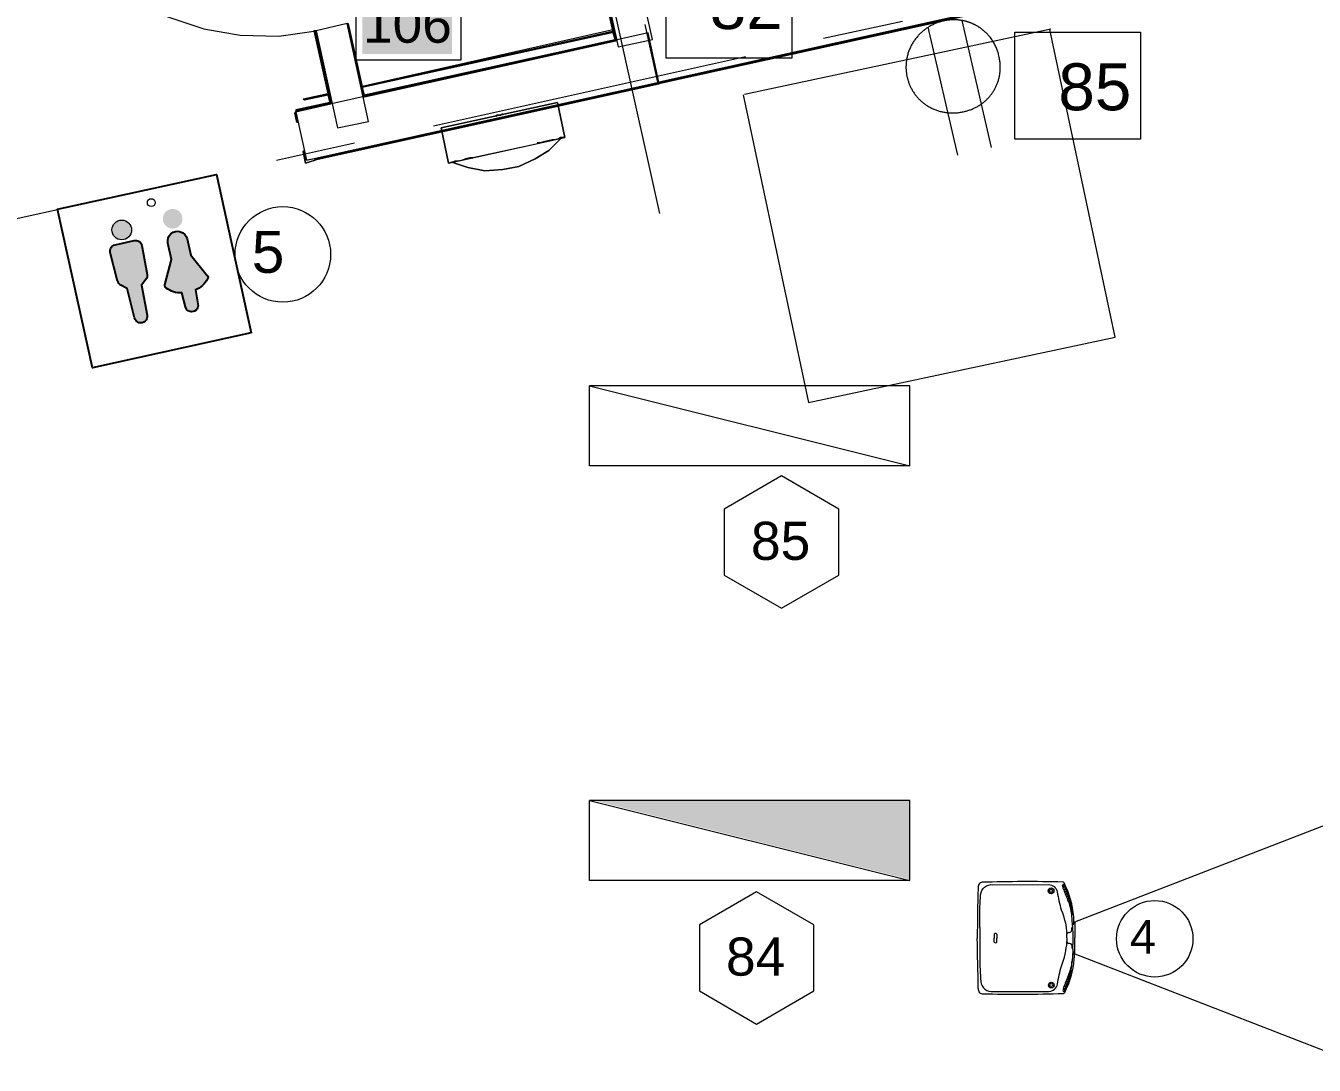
# Model space of a CAD drawing. Header units: inches. Extents: x 0.9 to 36.3, y 0.7 to 23.3.
# Drawn here: x 25.807 to 27.818, y 10.115 to 11.737 of the extents above; entities that cross this region are included whole.
import ezdxf

# ---------------------------------------------------------------- set-up
doc = ezdxf.new("R2010")
doc.units = ezdxf.units.IN
doc.layers.get('0').update_dxf_attribs({"color": 1})
for name, color, linetype, lineweight, true_color in [('Blocks', 7, 'Continuous', 5, 0x9a9c7f), ('Boarder for name', 7, 'Continuous', 5, 0x777777), ('Doors', 7, 'Continuous', 5, 0xf2db9c), ('Lights', 7, 'Continuous', 15, 0xff0a0a), ('Numbering Lights', 1, 'Continuous', 15, 0xff0000), ('Numbering Projectors', 7, 'Continuous', 0, 0x9a9c7f), ('PDF_Geometry', 7, 'Continuous', 9, 0x777777)]:
    doc.layers.add(name, color=color, linetype=linetype, lineweight=lineweight, true_color=true_color)
for name, color, linetype, lineweight in [('Numbering receptecles', 170, 'Continuous', 15), ('Numbering Signages', 82, 'Continuous', 0), ('Receptacles', 170, 'Continuous', 15)]:
    doc.layers.add(name, color=color, linetype=linetype, lineweight=lineweight)
doc.layers.add('PDF_Solid Fills', color=7, linetype='Continuous', true_color=0xffffff)
doc.layers.add('PDF_Text', color=7, linetype='Continuous')
doc.layers.add('Signages', color=82, linetype='Continuous')
doc.styles.add('PDF Arial', font='arial.ttf')
doc.styles.get("Standard").update_dxf_attribs({"font": 'arial.ttf'})

# ---------------------------------------------------------------- blocks, each defined once
blk = doc.blocks.new('Epson 5040ub_top_cad-block.com')
at = {"color": 0}
for points in [[(-73.92013153897778, -4.530179487162059), (-73.92013153897824, 0), (0, 0)], [(73.92013153897778, -4.530179487162059), (73.92013153897824, 0), (0, 0)], [(-230.6347069615977, -53.39643000920387), (-238.1443529717344, -47.18657806599276)], [(-219.6754600649065, -49.28117643511246), (-227.7004510169122, -42.64517713630471)], [(-208.271166494173, -44.86213107263666), (-216.3714449348281, -38.16387528969381)], [(-198.6694430984289, -41.08618426098724), (-206.4901805781296, -34.6190855761613)], [(-188.0662744115543, -36.96976874604525), (-195.2895258256276, -30.99674128650372)], [(-177.1515671323805, -32.43878719555391), (-183.1022968105972, -27.51802925224774)], [(-167.9394473234229, -28.71493351581012), (-172.5668991470266, -24.88841617263165)], [(-157.3138553808021, -24.88062852367943), (-160.4444184457325, -22.29191354219256)], [(-147.542115573503, -21.82050248796054), (-149.3526063537665, -20.323377367175)], [(-138.2931362917589, -19.31970500000307), (-138.8993925641871, -18.81838154396519)], [(138.2931362917589, -19.31970500000307), (138.8993925641871, -18.81838154396519)], [(147.542115573503, -21.82050248796054), (149.3526063537665, -20.323377367175)], [(157.3138553808021, -24.88062852367943), (160.4444184457325, -22.29191354219256)], [(167.9394473234229, -28.71493351581012), (172.5668991470266, -24.88841617263165)], [(177.1515671323805, -32.43878719555391), (183.1022968105972, -27.51802925224774)], [(188.0662744115543, -36.96976874604525), (195.2895258256276, -30.99674128650372)], [(198.6694430984289, -41.08618426098724), (206.4901805781296, -34.6190855761613)], [(208.271166494173, -44.86213107263666), (216.3714449348281, -38.16387528969381)], [(219.6754600649065, -49.28117643511246), (227.7004510169122, -42.64517713630471)], [(230.6347069615977, -53.39643000920387), (238.1443529717344, -47.18657806599276)], [(-18.61506507740705, -359.3864305149182), (0, -359.3864305149182)], [(-18.61506507740705, -371.3864305149182), (0, -371.3864305149182)], [(18.61506507740705, -359.3864305149182), (0, -359.3864305149182)], [(18.61506507740705, -371.3864305149182), (0, -371.3864305149182)], [(-48.69537660446076, -438.4855526008751), (48.69537660446076, -438.4855526008751)]]:
    blk.add_lwpolyline(points, dxfattribs=at)
for points in [[(0, -36.57868386865812), (-16.7811023906288, -36.57868386865812, -0.3549060141712594), (-24.15477186481075, -30.59050371728154, -0.01605562007731011), (-25.64240668417096, -22.153707412014, 0.2852319059624728), (-31.29433523707758, -15.41800125400141, 0.0840224400854101), (-44.25770097519853, -13.46797761194102, -0.1437658213184706), (-48.58144564269242, -12.28423004918568, -0.07279152533754145), (-51.68477097849427, -9.680230904491737), (-60.17925409800591, -10.27026986764304, 0.3205323555329083), (-65.8142608032831, -5.221417902837857, 0.04821503550203713), (-96.93758335380699, -4.789942366974174, 0.09661165220622678), (-253.5598631833927, -49.0007233919423, 0.2636166026469725), (-257.6068271583099, -55.07716434462327, 0.01288491841229723), (-257.6068271583099, -426.5460033566087, -0.7812645148432236)], [(-60.17925409800591, -10.27026986764304), (-106.0000375423278, -13.45304710951746, 0.0452227631469659), (-106.0000375423278, -13.45304710951746, 0.07055975997077471), (-174.3299737769339, -31.28574035350175, -0.006437034794287578), (-228.2818587528382, -52.56903824091842, -0.0728560582736217), (-242.5618008011443, -55.72358014903602, -0.7044497125646211), (-245.5561599110006, -48.93365148729299, -0.08156928541340215), (-240.3233578238869, -45.38472249288861, -0.05310041681284848), (-169.755381258281, -21.44415035624843, -0.04817717667710328), (-106.0000375423278, -13.45304710951746, -6.183681601989969)], [(-48.69537660446076, -438.4855526008751), (-87.31831645053535, -438.4855526008751, -0.02093420177392153), (-200.2900741494559, -433.7535316953818, -0.4278364977223046), (-246.1965897662194, -376.8140489929965), (-246.1965897662194, -120.5855919415635, -0.3677028258450193), (-212.2923792669935, -80.7161958198576, 0.02680096462792674), (-129.5450044363497, -62.65020587897106, 0.03081973828374657), (-129.5450044363497, -62.65020587897106, -0.08107744650359873), (-16.7811023906288, -36.57868386865812, -8.970592999338177)], [(-246.5283950074036, -53.19358828595659, -0.1126652936750739), (-245.5561599110006, -51.73422657487481, -0.08156928541340215), (-240.3233578238869, -48.18529758047043, -0.05310041681284848), (-169.755381258281, -24.24472544383025, -0.02751002297071718), (-133.5126728967089, -18.17391384815937, -0.02751002297071718)], [(0, -36.57868386865812), (16.7811023906288, -36.57868386865812, 0.3549060141712594), (24.15477186481075, -30.59050371728154, 0.01605562007731011), (25.64240668417096, -22.153707412014, -0.2852319059624728), (31.29433523707758, -15.41800125400141, -0.0840224400854101), (44.25770097519853, -13.46797761194102, 0.1437658213184706), (48.58144564269242, -12.28423004918568, 0.07279152533754145), (51.68477097849427, -9.680230904491737), (60.17925409800591, -10.27026986764304, -0.3205323555329083), (65.8142608032831, -5.221417902837857, -0.04821503550203713), (96.93758335380699, -4.789942366974174, -0.09661165220622678), (253.5598631833927, -49.0007233919423, -0.2636166026469725), (257.6068271583099, -55.07716434462327, -0.01288491841229723), (257.6068271583099, -426.5460033566087, 0.7812645148432236)], [(48.69537660446076, -438.4855526008751), (87.31831645053535, -438.4855526008751, 0.02093420177392153), (200.2900741494559, -433.7535316953818, 0.4278364977223046), (246.1965897662194, -376.8140489929965), (246.1965897662194, -120.5855919415635, 0.3677028258450193), (212.2923792669935, -80.7161958198576, -0.02680096462792674), (129.5450044363497, -62.65020587897106, -0.03081973828374657), (129.5450044363497, -62.65020587897106, 0.08107744650359873), (16.7811023906288, -36.57868386865812, 8.970592999338177)], [(60.17925409800591, -10.27026986764304), (106.0000375423278, -13.45304710951746, -0.0452227631469659), (106.0000375423278, -13.45304710951746, -0.07055975997077471), (174.3299737769339, -31.28574035350175, 0.006437034794287578), (228.2818587528382, -52.56903824091842, 0.0728560582736217), (242.5618008011443, -55.72358014903602, 0.7044497125646211), (245.5561599110006, -48.93365148729299, 0.08156928541340215), (240.3233578238869, -45.38472249288861, 0.05310041681284848), (169.755381258281, -21.44415035624843, 0.04817717667710328), (106.0000375423278, -13.45304710951746, 6.183681601989969)], [(246.5283950074036, -53.19358828595659, 0.1126652936750739), (245.5561599110006, -51.73422657487481, 0.08156928541340215), (240.3233578238869, -48.18529758047043, 0.05310041681284848), (169.755381258281, -24.24472544383025, 0.02751002297071718), (133.5126728967089, -18.17391384815937, 0.02751002297071718)], [(-257.6068271583099, -426.5460033566017, 0.3061096276274794), (-247.3708203124042, -441.6988446809464, 0.0797053165835144), (-229.7153031110211, -445.7121200553584, 0.0030394068936974), (0, -450, 73.76926028735687)], [(257.6068271583099, -426.5460033566017, -0.3061096276274794), (247.3708203124042, -441.6988446809464, -0.0797053165835144), (229.7153031110211, -445.7121200553584, -0.0030394068936974), (0, -450, -73.76926028735687)]]:
    blk.add_lwpolyline(points, format="xyb", dxfattribs=at)
for centre, radius in [((-217, -109.2444761475153), 13.2977127590857), ((-217, -109.2444761475153), 7.382305954783078), ((217, -109.2444761475153), 13.2977127590857), ((217, -109.2444761475153), 7.382305954783078)]:
    blk.add_circle(centre, radius, dxfattribs=at)
for centre, radius, start, end in [((-1.364242052659392e-12, -858.8371771401146), 850.7284142964238, 86.51693310507918, 93.48306689492082), ((-13.97113113815522, -365.3864305149182), 7.587234175385329, 127.7394765899686, 232.2605234100314), ((13.97113113815522, -365.3864305149182), 7.587234175385329, 307.7394765899687, 52.26052341003133)]:
    blk.add_arc(centre, radius, start, end, dxfattribs=at)

msp = doc.modelspace()

# ---------------------------------------------------------------- hatches: boundary and pattern name
at = {"layer": 'Lights', "linetype": 'ByBlock', "transparency": 33554559}
msp.add_hatch(color=256, dxfattribs=at).paths.add_polyline_path([(26.69419182671437, 10.52832412719727), (27.18724738226996, 10.40506023830838), (27.18724738226996, 10.52832412719727)])
at = {"layer": 'Signages', "linetype": 'ByBlock'}
h = msp.add_hatch(color=256, dxfattribs=at)
h.dxf.hatch_style = 1
edge = h.paths.add_edge_path()
edge.add_line((26.05938006090751, 11.40473352621112), (26.065011046598, 11.37915663940012))
edge.add_line((26.065011046598, 11.37915663940014), (26.09083790301975, 11.3478217535805))
edge.add_arc((26.08697931808528, 11.34464142863316), 0.005000314436837175, -28.975954052213012, 39.496047694685785, ccw=False)
edge.add_arc((26.0575214641559, 11.36095402595348), 0.03867324109103426, 292.31487980421724, 331.02404594779046, ccw=False)
edge.add_line((26.0722055555472, 11.32517697972971), (26.07624671025115, 11.30320054199638))
edge.add_arc((26.06647997768877, 11.30105030644551), 0.01000062887367438, -167.58388404117613, 12.416115958823923, ccw=False)
edge.add_line((26.0567132451264, 11.29890007089465), (26.05115147631951, 11.32054173151778))
edge.add_arc((26.04945287221118, 11.3591776515996), 0.03867324109103427, 233.80818596985722, 272.5173521134305, ccw=False)
edge.add_arc((26.02956933331045, 11.3320020951151), 0.005000314436837169, 165.3361842229619, 233.8081859698606, ccw=False)
edge.add_line((26.0247318900325, 11.33326790987242), (26.03501134780345, 11.37255193117745))
edge.add_line((26.03501134780346, 11.37255193117746), (26.02938036211297, 11.39812881798846))
edge.add_arc((26.04438021151024, 11.40143117209978), 0.015359069783603, 12.416115958823923, 192.4161159588239, ccw=False)
edge = h.paths.add_edge_path()
edge.add_arc((26.03672557375836, 11.43619982791257), 0.01535906978360603, 12.41611595882385, 372.4161159588238)
h = msp.add_hatch(color=256, dxfattribs=at)
h.dxf.hatch_style = 1
edge = h.paths.add_edge_path()
edge.add_arc((25.95738501440572, 11.41873227771027), 0.01535906978360603, 12.41611595882385, 372.4161159588238)
edge = h.paths.add_edge_path()
edge.add_arc((25.98699584385314, 11.34733050087264), 0.01000062887367404, 322.3471748226004, 370.4194791633706, ccw=False)
edge.add_line((25.9949136094409, 11.34122136296568), (25.98828289694741, 11.33262760914921))
edge.add_line((25.98828289694741, 11.3326276091492), (25.99690615089847, 11.28573299179406))
edge.add_arc((25.98713941833611, 11.2835827562432), 0.01000062887367438, -167.58388404117613, 12.416115958823923, ccw=False)
edge.add_line((25.97737268577374, 11.28143252069233), (25.96550465587818, 11.32761277092971))
edge.add_line((25.96550465587818, 11.32761277092971), (25.9558779540102, 11.33262730619977))
edge.add_arc((25.96049804386242, 11.34149676771818), 0.01000062887367406, 194.4127527542819, 242.4850570950519, ccw=False)
edge.add_line((25.95081215693729, 11.33900755652937), (25.93939151813282, 11.38344694221533))
edge.add_arc((25.94907740505796, 11.38593615340415), 0.01000062887367432, 102.41611595882381, 194.4127527542742, ccw=False)
edge.add_line((25.94692716950708, 11.3957028859665), (25.97654742658542, 11.40222405662301))
edge.add_arc((25.97869766213628, 11.39245732406065), 0.01000062887367442, 10.419479163373978, 102.41611595882472, ccw=False)
edge.add_line((25.98853338105866, 11.39426597304515), (25.99683156277551, 11.34913914985714))

# ---------------------------------------------------------------- linework, layer by layer
at = {"layer": 'Blocks', "linetype": 'ByBlock', "ltscale": 0.001}
for p, q in [((27.44473168308437, 10.3390472521851), (28.67072448778397, 10.81354265970426)), ((27.4448963677318, 10.28898335739657), (28.67064469018393, 9.813485407135662))]:
    msp.add_line(p, q, dxfattribs=at)
at = {"layer": 'Boarder for name', "linetype": 'ByBlock'}
msp.add_lwpolyline([(26.32290332435593, 11.79679697533306), (26.48623001163891, 11.79679697533306), (26.48623001163891, 11.68346825354487), (26.32290332435593, 11.68346825354487)], close=True, dxfattribs=at)
at = {"layer": 'Doors', "linetype": 'ByBlock'}
msp.add_lwpolyline([(25.97727627224392, 11.77952067057292), (26.02894083658854, 11.75118849012587), (26.08560519748264, 11.73285590277778), (26.14226955837674, 11.72285630967882), (26.20226711697049, 11.72118971082899), (26.26059807671441, 11.72952270507812)], dxfattribs=at)
at = {"layer": 'Lights', "linetype": 'ByBlock'}
for points in [[(27.18724738226997, 11.05059153984024), (26.68724738226996, 11.05059153984024), (26.68724738226996, 11.17559153984024), (27.18724738226997, 11.05059153984024), (27.18724738226996, 11.17559153984025), (26.68724738226996, 11.17559153984024)], [(27.18724738226996, 10.40332412719726), (26.68724738226993, 10.40332412719726), (26.68724738226993, 10.52832412719727), (27.18724738226996, 10.40332412719726), (27.18724738226996, 10.52832412719727), (26.68724738226993, 10.52832412719727)]]:
    msp.add_lwpolyline(points, dxfattribs=at)
msp.add_lwpolyline([(27.18724738226996, 10.40332412719726), (27.18724738226996, 10.52832412719727), (26.68724738226993, 10.52832412719727)], close=True, dxfattribs=at)
at = {"layer": 'Numbering Lights', "linetype": 'ByBlock', "ltscale": 0.001}
for points in [[(26.98712719391681, 11.03490659541915), (26.89771588201073, 10.98328495042157), (26.89771588201073, 10.88004166042645), (26.98712719391681, 10.82842001542888), (27.07653850582288, 10.88004166042645), (27.07653850582288, 10.98328495042157)], [(26.94813164313648, 10.38608458997384), (26.8587203312304, 10.33446294497626), (26.8587203312304, 10.23121965498114), (26.94813164313648, 10.17959800998357), (27.03754295504255, 10.23121965498114), (27.03754295504255, 10.33446294497626)]]:
    msp.add_lwpolyline(points, close=True, dxfattribs=at)
at = {"layer": 'Numbering Projectors', "linetype": 'ByBlock', "ltscale": 0.001}
msp.add_circle((27.5694346240107, 10.31262158453238), 0.0596775268310239, dxfattribs=at)
at = {"layer": 'Numbering receptecles', "linetype": 'ByBlock', "ltscale": 0.001}
for points in [[(26.8070605641432, 11.85432478421439), (27.0030605641432, 11.85432478421439), (27.0030605641432, 11.68706244731877), (26.8070605641432, 11.68706244731877)], [(27.3511536491116, 11.72754041360985), (27.5471536491116, 11.72754041360985), (27.5471536491116, 11.56027807671423), (27.3511536491116, 11.56027807671423)]]:
    msp.add_lwpolyline(points, close=True, dxfattribs=at)
at = {"layer": 'Numbering Signages', "linetype": 'ByBlock'}
for centre, radius in [((26.00336333478803, 11.4614009985159), 0.006143627913442413), ((25.95738501440572, 11.41873227771028), 0.01535906978360603)]:
    msp.add_circle(centre, radius, dxfattribs=at)
at = {"layer": 'Numbering Signages', "linetype": 'ByBlock', "ltscale": 0.001}
msp.add_circle((26.20868232722977, 11.38057710647996), 0.07459690853877987, dxfattribs=at)
at = {"layer": 'PDF_Geometry', "linetype": 'ByBlock'}
for points in [[(25.1739756266276, 13.40612114800347), (25.18230862087674, 13.37445576985677), (25.46896362304687, 13.43778652615017), (25.86061435275607, 13.52444966634114), (26.05893961588541, 12.63781907823351), (26.01727464463976, 12.62948608398437), (26.02894083658854, 12.58115471733941), (26.06893920898437, 12.58948771158854), (26.17893473307291, 12.09617445203993), (26.22726609971788, 12.10617404513889), (26.11727057562934, 12.60115390353733), (26.51392110188802, 12.68948364257812), (26.73224555121528, 11.70452372233073), (26.78557671440972, 11.71618991427951), (26.56058586968316, 12.72448221842448), (26.40225897894965, 13.43445332845052), (26.76391092936198, 13.51445007324219), (26.74891153971354, 13.58444722493489), (26.38725958930121, 13.5027838812934), (26.20393371582031, 14.33441670735677)], [(26.3355950249566, 11.62619357638889), (26.30892944335937, 11.74118889702691), (26.33392842610677, 11.62619357638889), (26.73057895236545, 11.71452331542969), (26.59558444552951, 12.32283189561632), (26.51392110188802, 12.6878170437283)], [(26.72391255696614, 11.73118930392795), (26.33226182725694, 11.64285956488715), (26.72557915581597, 11.72952270507812), (26.5822516547309, 12.37616305881076), (26.72891235351562, 11.71452331542969)], [(26.72391255696614, 11.72952270507812), (26.58058505588107, 12.37616305881076)], [(26.79724290635851, 11.44453430175781), (26.67724778917101, 11.98284573025174)], [(26.7934986384112, 11.64934215978622), (27.62845357259114, 11.83433438113658), (27.60845293672562, 11.92433889600118)], [(26.7934986384112, 11.64934215978622), (27.62845357259114, 11.83433438113658), (27.62845357259114, 11.83267331613286), (27.62845357259114, 11.83099569948196), (26.7934986384112, 11.6460200314738)], [(27.05254915025499, 11.71800882493167), (27.17592451307508, 11.74468457905494)], [(26.2789306640625, 11.62952677408854), (26.28226386176215, 11.61786058213976), (26.22893269856771, 11.60619439019097), (26.22893269856771, 11.60452779134114), (26.22893269856771, 11.60286119249132), (26.2855970594618, 11.61619398328993), (26.26059807671441, 11.72952270507812), (26.25893147786458, 11.72952270507812), (26.25726487901476, 11.72952270507812), (26.2789306640625, 11.63119337293837), (26.24059889051649, 11.62286037868924), (26.28059726291232, 11.63119337293837), (26.25893147786458, 11.72952270507812), (26.28393046061198, 11.61619398328993), (26.28059726291232, 11.62952677408854), (26.24226548936632, 11.62119377983941)], [(26.7272457546658, 11.72952270507812), (26.33059522840712, 11.64119296603733), (26.7272457546658, 11.7278561062283)], [(26.33392842610677, 11.62786017523871), (26.33226182725694, 11.64119296603733), (26.3355950249566, 11.62952677408854), (26.7272457546658, 11.71618991427951), (26.72391255696614, 11.7278561062283)], [(26.72891235351562, 11.71618991427951), (26.72557915581597, 11.7278561062283), (26.33226182725694, 11.64119296603733)], [(26.79390970865885, 11.64952596028646), (26.77391052246093, 11.73952229817708)], [(27.40737067328559, 11.7319685942421), (26.92900276184082, 11.63029275405841)], [(27.02928811952103, 11.14968735848066), (27.50754886203342, 11.25134673004701), (27.40595623593118, 11.73132801236301)], [(26.33392842610677, 11.62786017523871), (26.72891235351562, 11.71618991427951), (26.33392842610677, 11.62786017523871)], [(26.44392395019531, 11.58119540744358), (26.93057081434462, 11.68952433268229)], [(26.25893147786458, 11.52953084309896), (26.79557630750868, 11.64785936143663), (26.25893147786458, 11.52953084309896), (26.51392110188802, 11.58619520399306), (26.79557630750868, 11.64952596028646), (26.79557630750868, 11.64785936143663), (26.79557630750868, 11.64619276258681), (26.25893147786458, 11.52786424424913), (26.24393208821614, 11.52286444769965), (26.24059889051649, 11.54119703504774), (26.24226548936632, 11.54286363389757)], [(26.79390970865885, 11.64619276258681), (26.79390970865885, 11.64785936143663), (26.79390970865885, 11.64952596028646)], [(26.28226386176215, 11.62952677408854), (26.24226548936632, 11.62119377983941), (26.24059889051649, 11.62286037868924), (26.28226386176215, 11.63119337293837)], [(26.92723761664496, 11.62952677408854), (27.02890014648437, 11.14954630533854)], [(26.2855970594618, 11.61786058213976), (26.22893269856771, 11.60452779134114), (26.28393046061198, 11.61619398328993)], [(26.24059889051649, 11.62286037868924), (26.24059889051649, 11.62286037868924)], [(26.4555901421441, 11.57786220974392), (26.63724941677517, 11.61786058213976), (26.4555901421441, 11.57786220974392)], [(26.23226589626736, 11.58786180284288), (26.23059929741753, 11.59952799479167)], [(26.46725633409288, 11.52286444769965), (26.4555901421441, 11.57786220974392), (26.46725633409288, 11.52286444769965)], [(26.60391743977864, 11.55286322699653), (26.51225450303819, 11.53286404079861), (26.50558810763889, 11.53119744194878), (26.50058831108941, 11.53119744194878), (26.4939219156901, 11.52953084309896), (26.48892211914062, 11.52786424424913), (26.48225572374132, 11.52619764539931), (26.47725592719184, 11.52619764539931), (26.47392272949218, 11.52453104654948), (26.47225613064236, 11.52453104654948), (26.46725633409288, 11.52286444769965), (26.64891560872396, 11.56286282009549), (26.64391581217448, 11.56286282009549), (26.64224921332465, 11.56286282009549), (26.638916015625, 11.56119622124566), (26.63391621907552, 11.55952962239583), (26.62891642252604, 11.55952962239583), (26.62225002712674, 11.55786302354601), (26.61558363172743, 11.55619642469618), (26.61058383517795, 11.55452982584635), (26.60558403862847, 11.55452982584635)], [(26.19893391927083, 11.52786424424913), (26.32059563530816, 11.55452982584635)], [(25.58895874023437, 11.39120313856337), (26.07727220323351, 11.49953206380208)]]:
    msp.add_lwpolyline(points, dxfattribs=at)
for points in [[(26.7934986384112, 11.64768109647751), (27.62845357259114, 11.83267331613286)], [(26.24559868706597, 11.52786424424913), (26.79557630750868, 11.64952596028646), (26.77891031901041, 11.72618950737847), (26.22893269856771, 11.60286119249132)], [(26.3422614203559, 11.58786180284288), (26.30892944335937, 11.74118889702691), (26.26059807671441, 11.72952270507812), (26.29393005371093, 11.57786220974392)], [(26.33226182725694, 11.64285956488715), (26.30892944335937, 11.74118889702691), (26.3105960422092, 11.74118889702691)], [(26.22893269856771, 11.60286119249132), (26.22726609971788, 11.60119459364149), (26.23059929741753, 11.58619520399306), (26.23226589626736, 11.58786180284288), (26.23059929741753, 11.58619520399306), (26.22726609971788, 11.60119459364149)], [(26.64891560872396, 11.56286282009549), (26.63724941677517, 11.61786058213976)], [(26.54058668348524, 11.59619479709201), (26.54225328233507, 11.59619479709201), (26.54225328233507, 11.59786139594184), (26.54391988118489, 11.59786139594184), (26.54558648003472, 11.59786139594184), (26.54725307888455, 11.59786139594184), (26.54891967773437, 11.59786139594184), (26.5505862765842, 11.59952799479167), (26.55225287543403, 11.59952799479167), (26.5505862765842, 11.59952799479167), (26.54891967773437, 11.59786139594184), (26.54725307888455, 11.59786139594184), (26.54558648003472, 11.59786139594184), (26.54391988118489, 11.59786139594184), (26.54225328233507, 11.59786139594184), (26.54225328233507, 11.59619479709201)], [(26.64391581217448, 11.56286282009549), (26.62391662597656, 11.54286363389757), (26.60225084092882, 11.52953084309896), (26.57725185818142, 11.51786465115017), (26.55225287543403, 11.51286485460069), (26.52392069498698, 11.51119825575087), (26.49725511338976, 11.51619805230035), (26.47225613064236, 11.52453104654948), (26.49725511338976, 11.51619805230035), (26.52392069498698, 11.51119825575087), (26.55225287543403, 11.51286485460069), (26.57725185818142, 11.51786465115017), (26.60225084092882, 11.52953084309896), (26.62391662597656, 11.54286363389757)], [(26.25893147786458, 11.52953084309896), (26.24559868706597, 11.52786424424913), (26.24226548936632, 11.54286363389757), (26.24059889051649, 11.54119703504774), (26.24393208821614, 11.52286444769965), (26.25893147786458, 11.52786424424913)]]:
    msp.add_lwpolyline(points, close=True, dxfattribs=at)
at = {"layer": 'PDF_Solid Fills', "linetype": 'ByBlock', "transparency": 33554559}
msp.add_solid([(26.33290291745488, 11.69346784664382), (26.4728972208403, 11.69346784664382), (26.33290291745488, 11.7867973822341), (26.4728972208403, 11.7867973822341)], dxfattribs=at)
at = {"layer": 'Receptacles', "linetype": 'ByBlock'}
for points in [[(27.31480933402759, 11.54742435506465), (27.26887505534137, 11.74558310778569)], [(27.2623190398743, 11.53525681885012), (27.21599365798768, 11.73510277608579)]]:
    msp.add_lwpolyline(points, dxfattribs=at)
msp.add_rational_spline([(27.23927913111174, 11.74477720900606), (27.25828266414885, 11.74930830148864), (27.27756382542693, 11.74616157513437), (27.29414070874225, 11.73582368335075), (27.31071759205756, 11.72548579156714), (27.32202651825805, 11.70955552932288), (27.32631851814488, 11.69049657331918), (27.33567816138723, 11.65011942397061), (27.3124150318072, 11.61281682952766), (27.27203788245849, 11.6034571862857), (27.23166073310986, 11.59409754304377), (27.19233928119948, 11.61689269046174), (27.18297963795753, 11.65726983981039), (27.1740879768777, 11.69562813169163), (27.19890198176306, 11.73541756576411), (27.2392791311117, 11.74477720900604)], [1, 0.9484487101048172, 0.9484487101048172, 1, 0.9484487101048172, 0.9484487101048172, 1, 1, 1, 1, 1, 1, 1, 1, 1, 1], degree=3, knots=[0, 0, 0, 0, 0.7916796614590691, 0.7916796614590691, 0.7916796614590691, 1.583359322918138, 1.583359322918138, 1.583359322918138, 2.583359322918138, 2.583359322918138, 2.583359322918138, 3.583359322918138, 3.583359322918138, 3.583359322918138, 4.583359322918138, 4.583359322918138, 4.583359322918138, 4.583359322918138], dxfattribs=at)
at = {"layer": 'Signages', "linetype": 'ByBlock', "ltscale": 0.001}
msp.add_lwpolyline([(26.15942765846829, 11.2582118380953), (25.91168950427921, 11.20367001635076), (25.8572527650466, 11.45093086804584), (26.10499091923569, 11.50547268979038)], close=True, dxfattribs=at)
at = {"layer": 'Signages', "linetype": 'ByBlock'}
for points in [[(25.99683156277551, 11.34913914985717, -0.2128863248008893), (25.9949136094409, 11.34122136296569), (25.98828289694741, 11.33262760914921), (25.99690615089848, 11.28573299179407, -0.9999999999999999), (25.97737268577374, 11.28143252069234), (25.96550465587818, 11.32761277092972), (25.95587795401023, 11.33262730619979, -0.2128863248008906), (25.95081215693729, 11.33900755652938), (25.93939151813281, 11.38344694221534, -0.4244574974897364), (25.94692716950708, 11.39570288596651), (25.97654742658543, 11.40222405662302, -0.4244574974897408), (25.98853338105866, 11.39426597304516)], [(26.05938006090751, 11.40473352621112), (26.065011046598, 11.37915663940014), (26.09083790301976, 11.3478217535805, -0.3079841033316614), (26.09135370863926, 11.34221906372499, -0.1705252402504385), (26.0722055555472, 11.32517697972972), (26.07624671025114, 11.30320054199639, -0.9999999999999999), (26.0567132451264, 11.29890007089465), (26.05115147631952, 11.32054173151779, -0.1705252402504385), (26.02661669579123, 11.32796661792556, -0.3079841033316614), (26.0247318900325, 11.33326790987243), (26.03501134780346, 11.37255193117747), (26.02938036211297, 11.39812881798845, -0.9999999999999999)]]:
    msp.add_lwpolyline(points, format="xyb", close=True, dxfattribs=at)

# ---------------------------------------------------------------- block references
at = {"layer": 'Blocks', "linetype": 'ByBlock', "xscale": 0.0003386368815212315, "yscale": 0.0003386368815212315, "zscale": 0.0003386368815212315, "rotation": 270.1884731752201}
msp.add_blockref('Epson 5040ub_top_cad-block.com', (27.44481402540808, 10.31401530479084), dxfattribs=at)

# ---------------------------------------------------------------- texts
at = {"layer": 'Numbering Lights', "linetype": 'ByBlock', "ltscale": 0.001}
for s, p in [('85', (26.93929206279191, 10.90387511390535)), ('84', (26.90029651201158, 10.25505310846004))]:
    msp.add_text(s, height=0.05956009708005205, dxfattribs=at).set_placement(p)
at = {"layer": 'Numbering Projectors', "linetype": 'ByBlock', "ltscale": 0.001}
msp.add_text('4', height=0.05236052490554027, dxfattribs=at).set_placement((27.5306840430218, 10.28959457281139))
at = {"layer": 'Numbering receptecles', "linetype": 'ByBlock', "ltscale": 0.001}
for s, p in [('82', (26.87491510390742, 11.73227535105216)), ('85', (27.41900818887582, 11.60549098044763))]:
    msp.add_text(s, height=0.07330473486775638, dxfattribs=at).set_placement(p)
at = {"layer": 'Numbering Signages', "linetype": 'ByBlock', "ltscale": 0.001}
msp.add_text('5', height=0.06545065613192533, dxfattribs=at).set_placement((26.16024410099364, 11.35179334182873))
at = {"layer": 'PDF_Text', "linetype": 'ByBlock', "insert": (26.33396594642624, 11.74014829708328), "char_height": 0.05938560722602738, "attachment_point": 4, "style": 'PDF Arial'}
msp.add_mtext('106', dxfattribs=at)

doc.saveas('drawing.dxf')
